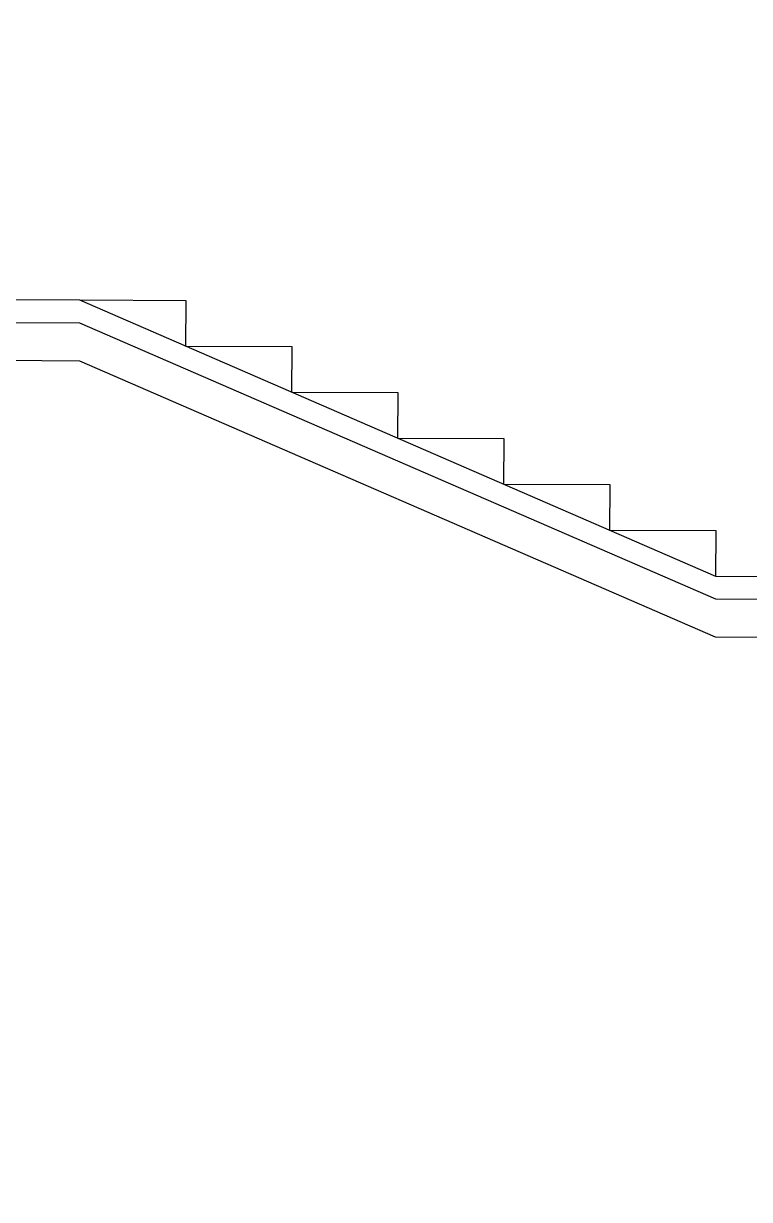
# Model space of a CAD drawing. Extents: x 60675 to 406257, y -6788 to 756297.
# Drawn here: x 393935.9 to 393983.8, y 755165.6 to 755243.1 of the extents above; entities that cross this region are included whole.
import ezdxf

# ---------------------------------------------------------------- set-up
doc = ezdxf.new("R2010")
doc.units = 0
doc.layers.get('0').update_dxf_attribs({"linetype": 'CONTINUOUS'})

# ---------------------------------------------------------------- blocks, each defined once
blk = doc.blocks.new('A$C01EB0BB3')
for p, q in [((43.5, 16.6), (47.7, 18.4)), ((47.7, 18.4), (48.2, 18.4)), ((43, 16.6), (43.5, 16.6))]:
    blk.add_line(p, q)
for points in [[(0, 0.4), (1.2, 0.4), (5.4, 2.2), (5.9, 2.2), (10.1, 4), (10.6, 4), (14.8, 5.8), (15.3, 5.8), (19.5, 7.6), (20, 7.6), (24.2, 9.4), (24.7, 9.4), (28.9, 11.2), (29.4, 11.2), (33.6, 13), (34.1, 13), (38.3, 14.8), (38.8, 14.8), (43, 16.6), (43.5, 16.6), (47.7, 18.4), (48.2, 18.4), (52.4, 20.2), (52.9, 20.2)], [(0, 0.25), (1.2, 0.25), (5.4, 2.05), (5.9, 2.05), (10.1, 3.85), (10.6, 3.85), (14.8, 5.65), (15.3, 5.65), (19.5, 7.45), (20, 7.45), (24.2, 9.25), (24.7, 9.25), (28.9, 11.05), (29.4, 11.05), (33.6, 12.85), (34.1, 12.85), (38.3, 14.65), (38.8, 14.65), (43, 16.45), (43.5, 16.45), (47.7, 18.25), (48.2, 18.25), (52.4, 20.05), (52.9, 20.05)], [(0, 0), (1.2, 0), (5.4, 1.8), (5.9, 1.8), (10.1, 3.6), (10.6, 3.6), (14.8, 5.4), (15.3, 5.4), (19.5, 7.2), (20, 7.2), (24.2, 9), (24.7, 9), (28.9, 10.8), (29.4, 10.8), (33.6, 12.6), (34.1, 12.6), (38.3, 14.4), (38.8, 14.4), (43, 16.2), (43.5, 16.2), (47.7, 18), (48.2, 18), (52.4, 19.8), (52.9, 19.8)], [(47, 18.1), (47, 18.4), (47.7, 18.4)], [(43.5, 16.6), (43.5, 16.9), (44.2, 16.9), (44.2, 17.2), (44.9, 17.2), (44.9, 17.5), (45.6, 17.5), (45.6, 17.8), (46.3, 17.8), (46.3, 18.1), (47, 18.1)]]:
    blk.add_lwpolyline(points)

msp = doc.modelspace()

# ---------------------------------------------------------------- block references
at = {"xscale": -10.00000000001007, "yscale": 10.00000000007844, "zscale": 10, "rotation": 359.7307889588844}
msp.add_blockref('A$C01EB0BB3', (394415.77056, 755038.64381), dxfattribs=at)

doc.saveas('drawing.dxf')
